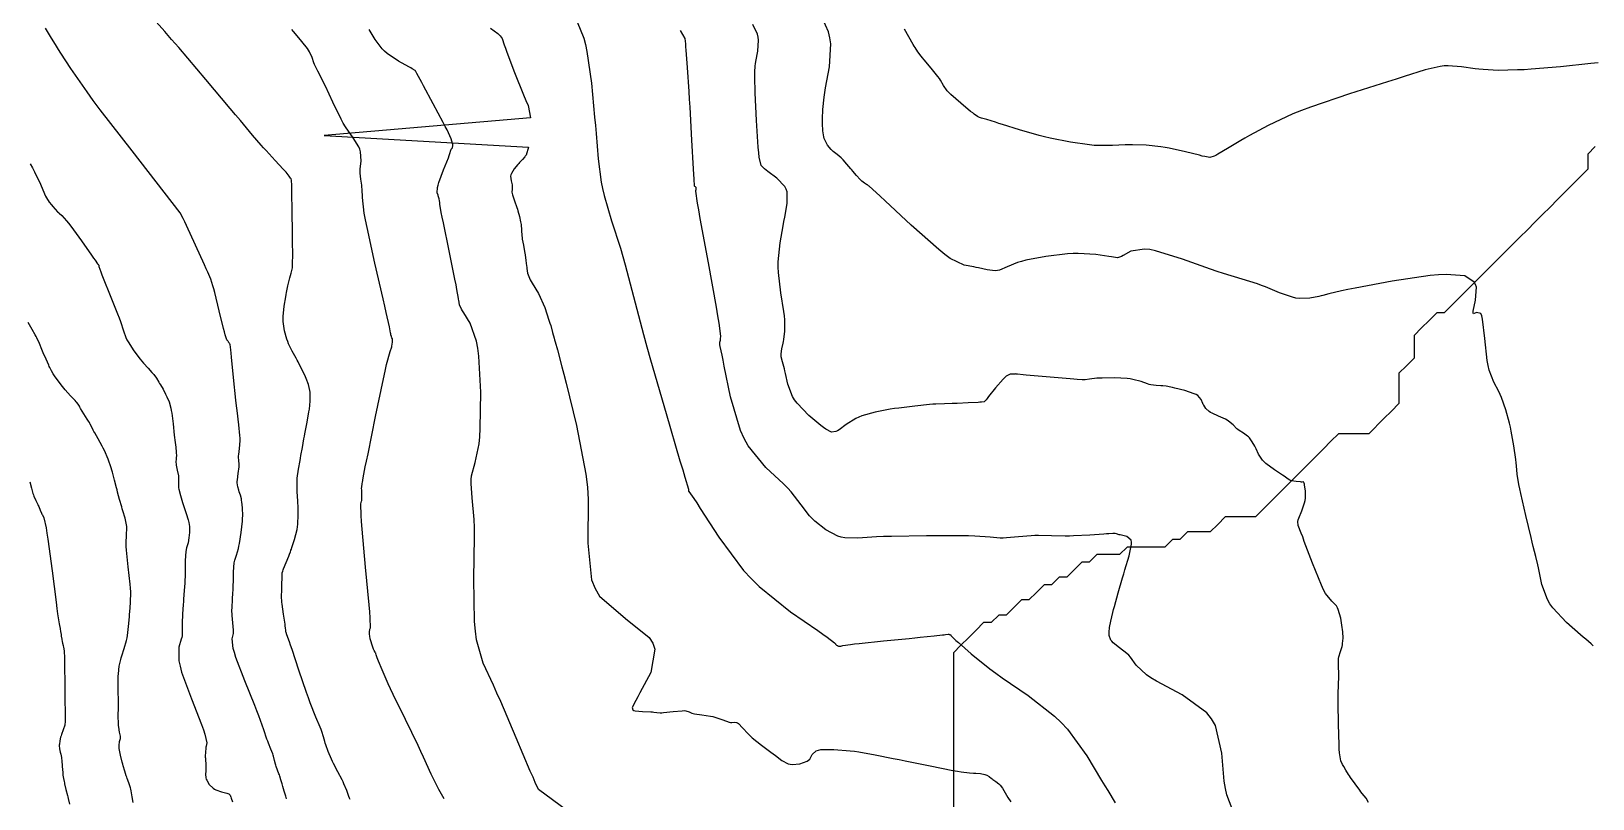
# Model space of a CAD drawing. Header units: metres. Extents: x 68 to 838477, y 94 to 1191015.
# Drawn here: x 837932.9 to 838139.6, y 1189119.1 to 1189220.7 of the extents above; entities that cross this region are included whole.
import ezdxf

# ---------------------------------------------------------------- set-up
doc = ezdxf.new("R2010")
doc.units = ezdxf.units.M
doc.header["$LTSCALE"] = 0.3
doc.layers.add('COTAS 10', color=1, linetype='Continuous')
doc.layers.add('DRENAJE', color=5, linetype='Continuous', lineweight=25)

msp = doc.modelspace()

# ---------------------------------------------------------------- linework, layer by layer
at = {"layer": 'COTAS 10'}
for points, elevation in [([(837975.07, 1189119.03), (837975, 1189119.24), (837974.92, 1189119.45), (837974.63, 1189120.25), (837974.25, 1189121.13), (837974.13, 1189121.39), (837974, 1189121.66), (837973.44, 1189122.72), (837972.88, 1189123.8), (837972.74, 1189124.09), (837972.6, 1189124.38), (837972.18, 1189125.39), (837971.85, 1189126.29), (837971.78, 1189126.5), (837971.72, 1189126.71), (837971.55, 1189127.32), (837971.33, 1189128.04), (837971.22, 1189128.31), (837971.11, 1189128.61), (837970.54, 1189129.95), (837969.78, 1189131.83), (837969.55, 1189132.48), (837969.3, 1189133.18), (837968.29, 1189136.15), (837967.38, 1189138.89), (837967.19, 1189139.44), (837967.04, 1189139.9), (837966.7, 1189140.84), (837966.59, 1189141.15), (837966.57, 1189141.21), (837966.55, 1189141.27), (837966.54, 1189141.39), (837966.51, 1189141.76), (837966.49, 1189141.97), (837966.45, 1189142.23), (837966.27, 1189143.57), (837966.09, 1189144.9), (837966.05, 1189145.16), (837966.02, 1189145.36), (837965.98, 1189145.72), (837965.98, 1189145.76), (837965.99, 1189145.77), (837965.99, 1189145.78), (837965.99, 1189145.82), (837966, 1189146.09), (837966, 1189146.25), (837966.01, 1189146.44), (837966.03, 1189147.44), (837966.06, 1189148.44), (837966.06, 1189148.63), (837966.07, 1189148.79), (837966.07, 1189149.05), (837966.15, 1189149.27), (837966.21, 1189149.41), (837966.27, 1189149.56), (837966.6, 1189150.39), (837966.94, 1189151.22), (837967, 1189151.37), (837967.06, 1189151.5), (837967.15, 1189151.72), (837967.16, 1189151.73), (837967.16, 1189151.74), (837967.16, 1189151.75), (837967.24, 1189152.01), (837967.3, 1189152.18), (837967.36, 1189152.38), (837967.7, 1189153.45), (837968.04, 1189154.76), (837968.1, 1189155.11), (837968.15, 1189155.47), (837968.21, 1189156.7), (837968.17, 1189157.91), (837968.15, 1189158.24), (837968.14, 1189158.57), (837968.06, 1189159.74), (837968.04, 1189160.9), (837968.05, 1189161.23), (837968.07, 1189161.55), (837968.23, 1189162.74), (837968.45, 1189163.91), (837968.5, 1189164.22), (837968.56, 1189164.54), (837968.75, 1189165.63), (837968.95, 1189166.76), (837969.02, 1189167.09), (837969.08, 1189167.43), (837969.34, 1189168.72), (837969.57, 1189170), (837969.62, 1189170.33), (837969.67, 1189170.66), (837969.77, 1189171.73), (837969.78, 1189172.68), (837969.76, 1189172.92), (837969.73, 1189173.16), (837969.54, 1189173.96), (837969.25, 1189174.74), (837969.16, 1189174.96), (837969.06, 1189175.19), (837968.65, 1189176.03), (837968.19, 1189176.92), (837968.06, 1189177.17), (837967.92, 1189177.42), (837967.4, 1189178.35), (837966.92, 1189179.34), (837966.81, 1189179.63), (837966.7, 1189179.93), (837966.38, 1189181.05), (837966.21, 1189182.26), (837966.2, 1189182.61), (837966.2, 1189182.96), (837966.33, 1189184.29), (837966.54, 1189185.54), (837966.6, 1189185.84), (837966.65, 1189186.12), (837966.83, 1189186.99), (837967, 1189187.7), (837967.05, 1189187.88), (837967.09, 1189188.06), (837967.27, 1189188.67), (837967.42, 1189189.39), (837967.44, 1189189.65), (837967.46, 1189189.92), (837967.47, 1189191.12), (837967.44, 1189192.82), (837967.43, 1189193.42), (837967.43, 1189194.06), (837967.39, 1189196.84), (837967.36, 1189199.37), (837967.35, 1189199.86), (837967.34, 1189200.27), (837967.31, 1189200.98), (837967.26, 1189201.13), (837967.23, 1189201.19), (837967.19, 1189201.25), (837967.02, 1189201.51), (837966.62, 1189202.01), (837966.43, 1189202.22), (837966.21, 1189202.45), (837965.16, 1189203.57), (837963.94, 1189204.89), (837963.61, 1189205.25), (837963.28, 1189205.61), (837962.16, 1189206.93), (837960.55, 1189208.86), (837959.91, 1189209.61), (837959.2, 1189210.46), (837955.97, 1189214.3), (837952.38, 1189218.52), (837951.44, 1189219.6), (837950.53, 1189220.64), (837947.45, 1189224.08)], 1780), ([(838139.62, 1189139.39), (838139.34, 1189139.62), (838138.64, 1189140.24), (838138.31, 1189140.52), (838137.93, 1189140.85), (838136.1, 1189142.45), (838134.27, 1189144.39), (838133.88, 1189144.93), (838133.55, 1189145.48), (838132.82, 1189147.48), (838132.47, 1189149.27), (838132.38, 1189149.69), (838132.3, 1189150.07), (838132.04, 1189151.17), (838131.69, 1189152.53), (838131.56, 1189153.08), (838131.4, 1189153.71), (838130.69, 1189156.61), (838130.02, 1189159.52), (838129.89, 1189160.15), (838129.78, 1189160.7), (838129.57, 1189162.09), (838129.46, 1189163.2), (838129.41, 1189163.59), (838129.36, 1189164.01), (838129.11, 1189165.81), (838128.77, 1189167.78), (838128.66, 1189168.3), (838128.54, 1189168.81), (838128.05, 1189170.6), (838127.48, 1189172.21), (838127.31, 1189172.62), (838127.13, 1189173.01), (838126.46, 1189174.27), (838125.85, 1189175.85), (838125.72, 1189176.44), (838125.6, 1189177.1), (838125.28, 1189180.03), (838124.97, 1189182.6), (838124.86, 1189183.03), (838124.74, 1189183.34), (838124.18, 1189183.45), (838123.77, 1189183.29), (838123.74, 1189183.43), (838123.75, 1189183.65), (838124.06, 1189185.11), (838124.16, 1189186.81), (838124.04, 1189187.18), (838123.85, 1189187.5), (838122.63, 1189188.3), (838120.14, 1189188.51), (838119.16, 1189188.46), (838118.05, 1189188.36), (838112.99, 1189187.6), (838108.13, 1189186.69), (838107.15, 1189186.5), (838106.32, 1189186.34), (838104.64, 1189185.95), (838103.85, 1189185.72), (838103.59, 1189185.66), (838103.31, 1189185.59), (838102.11, 1189185.35), (838100.69, 1189185.32), (838100.26, 1189185.38), (838099.82, 1189185.48), (838098.1, 1189186.09), (838096.24, 1189186.86), (838095.71, 1189187.06), (838095.17, 1189187.25), (838093.15, 1189187.86), (838090.68, 1189188.61), (838089.85, 1189188.89), (838088.97, 1189189.2), (838085.25, 1189190.54), (838081.7, 1189191.64), (838080.92, 1189191.78), (838080.22, 1189191.86), (838078.43, 1189191.58), (838077.41, 1189191), (838077.2, 1189190.89), (838077.03, 1189190.81), (838076.67, 1189190.7), (838076.14, 1189190.79), (838075.86, 1189190.84), (838075.51, 1189190.89), (838073.77, 1189191.14), (838071.46, 1189191.29), (838070.76, 1189191.27), (838070.03, 1189191.23), (838067.15, 1189190.89), (838064.51, 1189190.37), (838063.93, 1189190.22), (838063.4, 1189190.07), (838062.03, 1189189.49), (838061.04, 1189189.06), (838060.76, 1189189.01), (838060.47, 1189188.98), (838059.4, 1189189.1), (838058.27, 1189189.37), (838057.94, 1189189.44), (838057.61, 1189189.5), (838056.36, 1189189.71), (838054.51, 1189190.63), (838053.79, 1189191.15), (838052.98, 1189191.78), (838049.33, 1189195.01), (838045.91, 1189198.22), (838045.25, 1189198.84), (838044.71, 1189199.34), (838043.79, 1189200.17), (838043.69, 1189200.23), (838043.67, 1189200.24), (838043.65, 1189200.25), (838043.61, 1189200.28), (838043.54, 1189200.34), (838043.49, 1189200.37), (838043.44, 1189200.4), (838043.18, 1189200.57), (838042.82, 1189200.84), (838042.71, 1189200.95), (838042.59, 1189201.06), (838042.12, 1189201.57), (838041.62, 1189202.16), (838041.48, 1189202.33), (838041.34, 1189202.49), (838040.84, 1189203.1), (838040.33, 1189203.67), (838040.19, 1189203.81), (838040.05, 1189203.94), (838039.53, 1189204.36), (838039.01, 1189204.77), (838038.88, 1189204.91), (838038.74, 1189205.05), (838038.27, 1189205.62), (838037.9, 1189206.29), (838037.83, 1189206.49), (838037.76, 1189206.7), (838037.64, 1189207.52), (838037.61, 1189208.47), (838037.61, 1189208.77), (838037.62, 1189209.08), (838037.66, 1189210.3), (838037.83, 1189211.97), (838037.91, 1189212.55), (838038.01, 1189213.2), (838038.51, 1189215.98), (838038.68, 1189219.01), (838038.57, 1189219.8), (838038.39, 1189220.58), (838037.18, 1189223.22)], 1850), ([(837966.65, 1189119.12), (837966.6, 1189119.3), (837966.54, 1189119.48), (837966.34, 1189120.14), (837966.15, 1189120.78), (837966.1, 1189120.94), (837966.06, 1189121.1), (837965.9, 1189121.65), (837965.75, 1189122.15), (837965.7, 1189122.29), (837965.65, 1189122.43), (837965.47, 1189122.93), (837965.29, 1189123.43), (837965.25, 1189123.57), (837965.21, 1189123.71), (837965.08, 1189124.22), (837964.94, 1189124.76), (837964.89, 1189124.92), (837964.83, 1189125.08), (837964.58, 1189125.69), (837964.27, 1189126.48), (837964.17, 1189126.74), (837964.06, 1189127.03), (837963.65, 1189128.26), (837962.98, 1189130.1), (837962.73, 1189130.76), (837962.44, 1189131.5), (837961.13, 1189134.74), (837959.96, 1189137.84), (837959.75, 1189138.49), (837959.6, 1189139.04), (837959.47, 1189140.28), (837959.62, 1189141), (837959.63, 1189141.23), (837959.64, 1189141.46), (837959.56, 1189142.42), (837959.46, 1189143.39), (837959.44, 1189143.63), (837959.43, 1189143.86), (837959.44, 1189144.63), (837959.48, 1189145.31), (837959.5, 1189145.49), (837959.51, 1189145.66), (837959.55, 1189146.26), (837959.59, 1189146.87), (837959.59, 1189147.06), (837959.6, 1189147.25), (837959.63, 1189148), (837959.65, 1189148.75), (837959.65, 1189148.94), (837959.65, 1189149.13), (837959.66, 1189149.76), (837959.72, 1189150.36), (837959.76, 1189150.54), (837959.8, 1189150.72), (837960.02, 1189151.37), (837960.29, 1189152.24), (837960.35, 1189152.55), (837960.42, 1189152.89), (837960.65, 1189154.36), (837960.81, 1189155.87), (837960.83, 1189156.24), (837960.85, 1189156.58), (837960.82, 1189157.63), (837960.73, 1189158.43), (837960.7, 1189158.62), (837960.67, 1189158.8), (837960.54, 1189159.32), (837960.4, 1189159.75), (837960.33, 1189159.98), (837960.2, 1189160.4), (837960.13, 1189160.93), (837960.13, 1189161.12), (837960.14, 1189161.32), (837960.25, 1189162.19), (837960.36, 1189163.04), (837960.38, 1189163.23), (837960.38, 1189163.41), (837960.35, 1189163.87), (837960.3, 1189164.32), (837960.31, 1189164.49), (837960.32, 1189164.67), (837960.43, 1189165.47), (837960.51, 1189166.51), (837960.51, 1189166.84), (837960.49, 1189167.19), (837960.35, 1189168.6), (837960.11, 1189170.49), (837960.03, 1189171.14), (837959.95, 1189171.85), (837959.64, 1189174.85), (837959.36, 1189177.57), (837959.31, 1189178.09), (837959.26, 1189178.52), (837959.18, 1189179.23), (837959.15, 1189179.29), (837959.13, 1189179.32), (837959.1, 1189179.38), (837959.07, 1189179.44), (837959.06, 1189179.45), (837959.05, 1189179.47), (837959.02, 1189179.51), (837958.99, 1189179.56), (837958.98, 1189179.57), (837958.97, 1189179.59), (837958.92, 1189179.64), (837958.86, 1189179.7), (837958.84, 1189179.72), (837958.82, 1189179.75), (837958.75, 1189179.85), (837958.54, 1189180.51), (837958.44, 1189180.89), (837958.32, 1189181.35), (837957.73, 1189183.7), (837957.14, 1189186.11), (837957.01, 1189186.6), (837956.9, 1189187.01), (837956.64, 1189187.87), (837956.23, 1189188.79), (837956.03, 1189189.23), (837955.79, 1189189.76), (837954.6, 1189192.38), (837953.41, 1189194.97), (837953.17, 1189195.47), (837952.97, 1189195.89), (837952.57, 1189196.66), (837946.2, 1189204.84), (837942, 1189210.29), (837941.07, 1189211.53), (837940.24, 1189212.66), (837938.08, 1189215.73), (837936.76, 1189217.79), (837936.46, 1189218.27), (837936.18, 1189218.72), (837935.41, 1189219.99), (837934.74, 1189221.09)], 1770), ([(837987.52, 1189119.12), (837987.15, 1189119.75), (837986.8, 1189120.37), (837985.81, 1189122.4), (837984.8, 1189124.65), (837984.45, 1189125.4), (837984.06, 1189126.21), (837982.4, 1189129.62), (837980.78, 1189132.93), (837980.42, 1189133.68), (837980.1, 1189134.36), (837979.29, 1189136.2), (837978.83, 1189137.35), (837978.74, 1189137.58), (837978.67, 1189137.78), (837978.53, 1189138.2), (837978.48, 1189138.37), (837978.46, 1189138.41), (837978.44, 1189138.45), (837978.37, 1189138.55), (837978.26, 1189138.74), (837978.22, 1189138.83), (837978.18, 1189138.94), (837977.98, 1189139.46), (837977.8, 1189140.03), (837977.76, 1189140.16), (837977.73, 1189140.28), (837977.67, 1189140.64), (837977.65, 1189140.91), (837977.65, 1189140.98), (837977.65, 1189141.05), (837977.65, 1189141.28), (837977.68, 1189141.48), (837977.69, 1189141.53), (837977.7, 1189141.58), (837977.78, 1189141.74), (837977.73, 1189143.07), (837977.67, 1189143.85), (837977.58, 1189144.81), (837977.12, 1189149.79), (837976.65, 1189154.82), (837976.58, 1189155.81), (837976.52, 1189156.63), (837976.5, 1189158.14), (837976.59, 1189158.51), (837976.61, 1189158.61), (837976.63, 1189158.71), (837976.64, 1189159.06), (837976.63, 1189159.41), (837976.63, 1189159.5), (837976.62, 1189159.59), (837976.6, 1189159.93), (837976.59, 1189160.26), (837976.6, 1189160.35), (837976.6, 1189160.44), (837976.65, 1189160.78), (837976.71, 1189161.11), (837976.73, 1189161.2), (837976.74, 1189161.29), (837976.8, 1189161.6), (837977.08, 1189163.03), (837977.24, 1189163.82), (837977.44, 1189164.79), (837978.43, 1189169.71), (837979.47, 1189174.7), (837979.7, 1189175.71), (837979.89, 1189176.57), (837980.35, 1189178.31), (837980.57, 1189178.94), (837980.61, 1189179.08), (837980.64, 1189179.22), (837980.69, 1189179.6), (837980.68, 1189179.87), (837980.67, 1189179.93), (837980.66, 1189179.98), (837980.61, 1189180.11), (837980.56, 1189180.19), (837980.55, 1189180.21), (837980.55, 1189180.22), (837980.53, 1189180.25), (837980.53, 1189180.27), (837980.53, 1189180.27), (837980.53, 1189180.28), (837980.53, 1189180.3), (837980.48, 1189180.51), (837980.46, 1189180.63), (837980.43, 1189180.78), (837980.26, 1189181.58), (837979.84, 1189183.47), (837979.65, 1189184.31), (837979.43, 1189185.29), (837978.35, 1189189.99), (837977.31, 1189194.73), (837977.11, 1189195.73), (837976.95, 1189196.61), (837976.69, 1189198.68), (837976.65, 1189199.78), (837976.63, 1189200.05), (837976.6, 1189200.31), (837976.48, 1189201.1), (837976.4, 1189201.9), (837976.4, 1189202.16), (837976.41, 1189202.43), (837976.51, 1189203.53), (837976.45, 1189204.74), (837976.36, 1189205.07), (837976.23, 1189205.4), (837975.47, 1189206.59), (837974.45, 1189208.04), (837974.16, 1189208.53), (837973.87, 1189209.05), (837972.77, 1189211.28), (837971.79, 1189213.42), (837971.56, 1189213.89), (837971.36, 1189214.31), (837970.81, 1189215.38), (837970.44, 1189216.09), (837970.35, 1189216.29), (837970.27, 1189216.49), (837970.03, 1189217.19), (837969.7, 1189217.95), (837969.56, 1189218.17), (837969.41, 1189218.41), (837968.68, 1189219.33), (837967.83, 1189220.33), (837967.59, 1189220.62), (837967.36, 1189220.92)], 1790), ([(837993.67, 1189221.08), (837994.6, 1189220.37), (837994.78, 1189220.22), (837994.93, 1189220.08), (837995.18, 1189219.72), (837995.46, 1189218.89), (837995.62, 1189218.45), (837995.82, 1189217.91), (837996.84, 1189215.22), (837998.03, 1189212.24), (837998.33, 1189211.52), (837998.62, 1189210.85), (837998.96, 1189209.2), (837971.65, 1189206.88), (837998.66, 1189205.33), (837998.37, 1189204.3), (837998.32, 1189204.23), (837998.25, 1189204.14), (837998.18, 1189204.05), (837997.88, 1189203.71), (837997.51, 1189203.29), (837997.4, 1189203.16), (837997.28, 1189203.03), (837996.79, 1189202.46), (837996.41, 1189201.85), (837996.35, 1189201.68), (837996.32, 1189201.51), (837996.38, 1189200.89), (837996.52, 1189200.34), (837996.53, 1189200.21), (837996.54, 1189200.1), (837996.5, 1189199.77), (837996.48, 1189199.38), (837996.51, 1189199.23), (837996.55, 1189199.05), (837996.81, 1189198.25), (837997.13, 1189197.36), (837997.21, 1189197.14), (837997.28, 1189196.92), (837997.49, 1189196.18), (837997.64, 1189195.48), (837997.68, 1189195.29), (837997.7, 1189195.09), (837997.75, 1189194.37), (837997.81, 1189193.62), (837997.83, 1189193.41), (837997.86, 1189193.19), (837998.01, 1189192.36), (837998.17, 1189191.53), (837998.2, 1189191.31), (837998.24, 1189191.09), (837998.34, 1189190.33), (837998.42, 1189189.63), (837998.45, 1189189.45), (837998.47, 1189189.27), (837998.57, 1189188.69), (837998.8, 1189188.03), (837998.91, 1189187.81), (837999.03, 1189187.57), (837999.63, 1189186.56), (838000, 1189185.98), (838000.83, 1189184.12), (838001.39, 1189182.45), (838001.51, 1189182.07), (838001.62, 1189181.73), (838001.87, 1189180.83), (838002.07, 1189180.08), (838002.14, 1189179.84), (838002.21, 1189179.58), (838002.51, 1189178.52), (838003.11, 1189176.29), (838003.37, 1189175.29), (838003.66, 1189174.12), (838005.05, 1189168.52), (838006.28, 1189162.08), (838006.47, 1189160.38), (838006.6, 1189158.71), (838006.55, 1189152.97), (838007.02, 1189148.09), (838007.49, 1189146.96), (838008.09, 1189145.93), (838011.5, 1189142.97), (838014.66, 1189140.47), (838015.12, 1189139.71), (838015.39, 1189138.92), (838014.86, 1189135.85), (838013.43, 1189133.17), (838013.14, 1189132.62), (838012.9, 1189132.16), (838012.4, 1189131.22), (838012.48, 1189130.91), (838012.61, 1189130.84), (838012.78, 1189130.79), (838013.78, 1189130.69), (838014.86, 1189130.64), (838015.08, 1189130.63), (838015.26, 1189130.61), (838015.67, 1189130.54), (838016.1, 1189130.51), (838016.32, 1189130.53), (838016.57, 1189130.54), (838017.81, 1189130.68), (838019.04, 1189130.79), (838019.29, 1189130.8), (838019.5, 1189130.79), (838019.93, 1189130.65), (838020.29, 1189130.46), (838020.46, 1189130.41), (838020.66, 1189130.37), (838021.62, 1189130.25), (838022.76, 1189130.09), (838023.06, 1189130.02), (838023.36, 1189129.95), (838024.4, 1189129.59), (838025.26, 1189129.29), (838025.44, 1189129.25), (838025.59, 1189129.22), (838025.95, 1189129.27), (838026.23, 1189129.25), (838026.34, 1189129.19), (838026.46, 1189129.09), (838026.99, 1189128.52), (838027.75, 1189127.72), (838028.01, 1189127.47), (838028.3, 1189127.22), (838029.52, 1189126.25), (838030.77, 1189125.31), (838031.07, 1189125.08), (838031.36, 1189124.87), (838032.22, 1189124.19), (838033.05, 1189123.76), (838033.3, 1189123.71), (838033.57, 1189123.67), (838034.62, 1189123.77), (838035.56, 1189124.12), (838035.75, 1189124.24), (838035.91, 1189124.38), (838036.24, 1189124.98), (838036.76, 1189125.5), (838037.05, 1189125.59), (838037.39, 1189125.65), (838039.12, 1189125.68), (838041.25, 1189125.49), (838041.84, 1189125.42), (838042.43, 1189125.33), (838044.56, 1189124.96), (838046.97, 1189124.48), (838047.74, 1189124.32), (838048.56, 1189124.15), (838051.86, 1189123.48), (838054.84, 1189122.89), (838055.45, 1189122.78), (838055.97, 1189122.69), (838057.07, 1189122.56), (838057.59, 1189122.55), (838057.75, 1189122.55), (838057.91, 1189122.53), (838058.53, 1189122.47), (838059.09, 1189122.35), (838059.23, 1189122.31), (838059.34, 1189122.26), (838059.68, 1189122.07), (838059.96, 1189121.83), (838060.05, 1189121.77), (838060.15, 1189121.7), (838060.54, 1189121.43), (838060.93, 1189121.13), (838061.03, 1189121.03), (838061.12, 1189120.94), (838061.41, 1189120.54), (838061.61, 1189120.22), (838062.15, 1189119.33), (838062.52, 1189118.72)], 1810), ([(838003.73, 1189117.65), (838000, 1189120.35), (837999.57, 1189121.3), (837999.28, 1189121.98), (837998.92, 1189122.81), (837997.07, 1189127.19), (837995, 1189132.01), (837994.5, 1189133.13), (837994.05, 1189134.16), (837992.68, 1189137.07), (837991.8, 1189140.18), (837991.65, 1189141.32), (837991.53, 1189142.59), (837991.46, 1189148.22), (837991.53, 1189153.78), (837991.52, 1189155.01), (837991.48, 1189156.1), (837991.23, 1189158.94), (837991.07, 1189160.85), (837991.09, 1189161.37), (837991.15, 1189161.87), (837991.61, 1189163.63), (837992.13, 1189166.1), (837992.23, 1189167.04), (837992.3, 1189168.11), (837992.37, 1189172.91), (837992.11, 1189177.69), (837991.97, 1189178.74), (837991.8, 1189179.67), (837990.95, 1189182.06), (837990.1, 1189183.41), (837989.94, 1189183.69), (837989.8, 1189183.93), (837989.55, 1189184.47), (837989.5, 1189184.77), (837989.49, 1189184.86), (837989.47, 1189184.95), (837989.43, 1189185.31), (837989.21, 1189186.51), (837989.09, 1189187.13), (837988.94, 1189187.88), (837988.17, 1189191.62), (837987.41, 1189195.34), (837987.26, 1189196.07), (837987.14, 1189196.68), (837986.95, 1189197.8), (837986.93, 1189198.08), (837986.92, 1189198.16), (837986.91, 1189198.23), (837986.85, 1189198.5), (837986.76, 1189198.79), (837986.74, 1189198.88), (837986.71, 1189198.97), (837986.58, 1189199.31), (837986.63, 1189200), (837986.71, 1189200.3), (837986.81, 1189200.65), (837987.43, 1189202.32), (837988.07, 1189203.93), (837988.19, 1189204.25), (837988.28, 1189204.5), (837988.42, 1189204.94), (837988.44, 1189205.03), (837988.46, 1189205.07), (837988.48, 1189205.1), (837988.6, 1189205.27), (837988.68, 1189205.56), (837988.67, 1189205.69), (837988.64, 1189205.82), (837988.44, 1189206.45), (837987.9, 1189207.61), (837987.66, 1189208.07), (837987.39, 1189208.61), (837986.08, 1189211.06), (837984.8, 1189213.43), (837984.55, 1189213.91), (837984.33, 1189214.31), (837983.91, 1189215.1), (837983.78, 1189215.33), (837983.76, 1189215.38), (837983.73, 1189215.41), (837983.66, 1189215.49), (837983.3, 1189215.7), (837983.09, 1189215.82), (837982.83, 1189215.97), (837981.48, 1189216.73), (837979.99, 1189217.74), (837979.64, 1189218.04), (837979.32, 1189218.35), (837978.38, 1189219.57), (837977.74, 1189220.67), (837977.61, 1189220.9)], 1800), ([(838005.11, 1189221.92), (838006.01, 1189219.76), (838006.22, 1189218.93), (838006.42, 1189218), (838007, 1189213.8), (838007.43, 1189209.32), (838007.53, 1189208.21), (838007.62, 1189207.15), (838007.9, 1189203.8), (838008.31, 1189200.73), (838008.49, 1189199.85), (838008.7, 1189198.95), (838009.69, 1189195.59), (838010.84, 1189191.96), (838011.16, 1189190.89), (838011.47, 1189189.79), (838012.57, 1189185.59), (838013.89, 1189180.55), (838014.34, 1189178.92), (838014.83, 1189177.19), (838016.89, 1189170.09), (838018.73, 1189163.84), (838019.09, 1189162.64), (838019.37, 1189161.67), (838019.84, 1189160.09), (838019.85, 1189160.02), (838019.85, 1189160), (838019.85, 1189159.99), (838019.85, 1189159.92), (838019.86, 1189159.87), (838019.87, 1189159.86), (838019.88, 1189159.84), (838019.92, 1189159.81), (838020.56, 1189158.86), (838020.95, 1189158.27), (838021.42, 1189157.54), (838023.86, 1189153.74), (838027.16, 1189149.36), (838028.17, 1189148.26), (838029.22, 1189147.21), (838033.38, 1189143.86), (838036.96, 1189141.4), (838037.66, 1189140.91), (838038.23, 1189140.51), (838039.2, 1189139.78), (838039.31, 1189139.64), (838039.34, 1189139.6), (838039.37, 1189139.57), (838039.46, 1189139.48), (838039.55, 1189139.42), (838039.58, 1189139.4), (838039.61, 1189139.39), (838039.73, 1189139.34), (838039.9, 1189139.33), (838039.96, 1189139.34), (838040.02, 1189139.35), (838040.3, 1189139.41), (838041.31, 1189139.56), (838041.84, 1189139.62), (838042.47, 1189139.69), (838045.67, 1189140.02), (838049.08, 1189140.36), (838049.84, 1189140.44), (838050.53, 1189140.51), (838052.39, 1189140.71), (838053.5, 1189140.83), (838053.72, 1189140.85), (838053.9, 1189140.87), (838054.23, 1189140.9), (838054.32, 1189140.9), (838054.37, 1189140.89), (838054.46, 1189140.88), (838054.54, 1189140.85), (838054.56, 1189140.84), (838054.57, 1189140.82), (838054.58, 1189140.76), (838055, 1189140.33), (838055.26, 1189140.09), (838055.58, 1189139.8), (838057.29, 1189138.3), (838059.74, 1189136.33), (838060.53, 1189135.74), (838061.38, 1189135.14), (838064.84, 1189132.81), (838068.33, 1189130.09), (838069.19, 1189129.25), (838070.01, 1189128.36), (838072.59, 1189124.84), (838074.55, 1189121.58), (838074.99, 1189120.86), (838075.37, 1189120.23), (838076.36, 1189118.61)], 1820), ([(838092.18, 1189116.9), (838091.14, 1189119.65), (838090.94, 1189120.52), (838090.77, 1189121.45), (838090.47, 1189125.19), (838089.62, 1189128.84), (838089.1, 1189129.71), (838088.47, 1189130.51), (838085.19, 1189132.88), (838081.79, 1189134.68), (838081.08, 1189135.12), (838080.47, 1189135.53), (838079.13, 1189136.82), (838078.38, 1189137.86), (838078.15, 1189138.12), (838077.9, 1189138.36), (838076.93, 1189139.13), (838076.08, 1189139.79), (838075.91, 1189139.97), (838075.78, 1189140.14), (838075.55, 1189140.74), (838075.56, 1189141.38), (838075.58, 1189141.58), (838075.61, 1189141.79), (838075.76, 1189142.65), (838076.03, 1189143.78), (838076.14, 1189144.17), (838076.25, 1189144.59), (838076.75, 1189146.4), (838077.32, 1189148.38), (838077.48, 1189148.91), (838077.64, 1189149.44), (838078.21, 1189151.3), (838078.51, 1189152.8), (838078.5, 1189153.1), (838078.44, 1189153.35), (838077.89, 1189153.84), (838077.18, 1189154), (838077.02, 1189154.04), (838076.88, 1189154.07), (838076.53, 1189154.17), (838076.32, 1189154.23), (838076.26, 1189154.24), (838076.21, 1189154.25), (838076.05, 1189154.24), (838075.5, 1189154.19), (838075.2, 1189154.17), (838074.83, 1189154.14), (838072.99, 1189154.02), (838070.83, 1189153.91), (838070.28, 1189153.9), (838069.73, 1189153.89), (838067.9, 1189153.94), (838066.18, 1189153.97), (838065.71, 1189153.95), (838065.24, 1189153.93), (838063.54, 1189153.77), (838061.94, 1189153.64), (838061.53, 1189153.63), (838061.13, 1189153.63), (838059.8, 1189153.74), (838057.76, 1189153.89), (838056.91, 1189153.91), (838055.93, 1189153.93), (838051.38, 1189153.93), (838046.72, 1189153.85), (838045.68, 1189153.82), (838044.75, 1189153.78), (838042.27, 1189153.62), (838040.54, 1189153.67), (838040.07, 1189153.76), (838039.62, 1189153.9), (838038.03, 1189154.71), (838036.59, 1189155.86), (838036.23, 1189156.21), (838035.89, 1189156.58), (838034.79, 1189158.03), (838033.47, 1189159.73), (838032.99, 1189160.25), (838032.45, 1189160.79), (838030.1, 1189162.97), (838027.75, 1189165.81), (838027.21, 1189166.78), (838026.73, 1189167.84), (838025.41, 1189172.31), (838024.6, 1189176.37), (838024.44, 1189177.17), (838024.31, 1189177.82), (838024.05, 1189178.98), (838023.99, 1189179.21), (838023.99, 1189179.27), (838023.99, 1189179.34), (838024.02, 1189179.55), (838024.09, 1189179.8), (838024.1, 1189179.88), (838024.11, 1189179.97), (838024.15, 1189180.32), (838023.92, 1189182.05), (838023.76, 1189183.01), (838023.56, 1189184.16), (838022.49, 1189190.05), (838021.42, 1189195.9), (838021.22, 1189197.03), (838021.06, 1189197.95), (838020.83, 1189199.5), (838020.85, 1189199.65), (838020.86, 1189199.69), (838020.87, 1189199.73), (838020.89, 1189199.85), (838020.89, 1189199.96), (838020.88, 1189199.99), (838020.87, 1189200.01), (838020.8, 1189200.09), (838020.71, 1189200.15), (838020.7, 1189200.16), (838020.68, 1189200.17), (838020.65, 1189200.2), (838020.59, 1189201.15), (838020.56, 1189201.74), (838020.52, 1189202.47), (838020.32, 1189206.28), (838020.08, 1189210.64), (838020.01, 1189211.71), (838019.95, 1189212.72), (838019.73, 1189215.89), (838019.55, 1189218.18), (838019.52, 1189218.63), (838019.49, 1189219.01), (838019.43, 1189219.73), (838018.82, 1189220.79)], 1830), ([(838109.89, 1189118.64), (838109.55, 1189119.24), (838109.04, 1189119.86), (838108.88, 1189120.06), (838108.72, 1189120.27), (838108.09, 1189121.12), (838107.49, 1189121.96), (838107.35, 1189122.16), (838107.22, 1189122.35), (838106.86, 1189122.92), (838106.59, 1189123.41), (838106.52, 1189123.54), (838106.45, 1189123.68), (838106.23, 1189124.18), (838106.05, 1189125.23), (838106.01, 1189125.71), (838105.98, 1189126.27), (838105.89, 1189128.99), (838105.86, 1189131.8), (838105.86, 1189132.41), (838105.86, 1189132.95), (838105.91, 1189134.32), (838105.95, 1189135.23), (838105.95, 1189135.48), (838105.95, 1189135.73), (838105.9, 1189136.62), (838105.89, 1189137.47), (838105.91, 1189137.69), (838105.94, 1189137.9), (838106.15, 1189138.62), (838106.38, 1189139.3), (838106.42, 1189139.49), (838106.45, 1189139.68), (838106.51, 1189140.4), (838106.46, 1189141.24), (838106.43, 1189141.52), (838106.4, 1189141.81), (838106.2, 1189143.02), (838105.88, 1189144.17), (838105.75, 1189144.42), (838105.62, 1189144.65), (838105.01, 1189145.26), (838104.19, 1189146.3), (838103.92, 1189146.8), (838103.64, 1189147.39), (838102.46, 1189150.29), (838101.38, 1189153.18), (838101.16, 1189153.77), (838100.97, 1189154.27), (838100.58, 1189155.29), (838100.54, 1189155.84), (838100.58, 1189156.04), (838100.64, 1189156.27), (838101.03, 1189157.24), (838101.42, 1189158.31), (838101.49, 1189158.6), (838101.53, 1189158.89), (838101.53, 1189159.88), (838101.42, 1189160.64), (838101.39, 1189160.78), (838101.36, 1189160.9), (838101.28, 1189161.05), (838101.09, 1189161.03), (838100.99, 1189161.04), (838100.88, 1189161.05), (838100.28, 1189161.11), (838099.69, 1189161.21), (838099.56, 1189161.24), (838099.46, 1189161.27), (838099.22, 1189161.41), (838098.88, 1189161.69), (838098.7, 1189161.81), (838098.49, 1189161.96), (838097.41, 1189162.67), (838096.3, 1189163.5), (838096.06, 1189163.72), (838095.84, 1189163.94), (838095.33, 1189164.71), (838095, 1189165.42), (838094.91, 1189165.61), (838094.82, 1189165.79), (838094.48, 1189166.38), (838094.1, 1189166.89), (838093.98, 1189167.01), (838093.85, 1189167.13), (838093.31, 1189167.5), (838092.74, 1189167.85), (838092.59, 1189167.97), (838092.45, 1189168.09), (838091.95, 1189168.59), (838091.36, 1189169.1), (838091.16, 1189169.23), (838090.95, 1189169.36), (838090.04, 1189169.77), (838089.17, 1189170.16), (838088.97, 1189170.26), (838088.8, 1189170.37), (838088.35, 1189170.76), (838088.07, 1189171.19), (838087.99, 1189171.31), (838087.93, 1189171.45), (838087.73, 1189171.96), (838087.29, 1189172.47), (838087.07, 1189172.6), (838086.81, 1189172.73), (838085.54, 1189173.14), (838084.22, 1189173.46), (838083.94, 1189173.53), (838083.69, 1189173.58), (838083.1, 1189173.71), (838082.67, 1189173.76), (838082.53, 1189173.77), (838082.38, 1189173.78), (838081.76, 1189173.81), (838081.04, 1189173.91), (838080.83, 1189173.96), (838080.61, 1189174.02), (838079.77, 1189174.32), (838078.69, 1189174.62), (838078.33, 1189174.68), (838077.94, 1189174.73), (838076.27, 1189174.81), (838074.63, 1189174.79), (838074.26, 1189174.77), (838073.92, 1189174.76), (838072.96, 1189174.66), (838072.36, 1189174.57), (838072.24, 1189174.55), (838072.14, 1189174.54), (838071.96, 1189174.54), (838071.29, 1189174.61), (838070.88, 1189174.64), (838070.38, 1189174.69), (838065.09, 1189175.15), (838064.57, 1189175.19), (838064.15, 1189175.23), (838063.39, 1189175.31), (838063.26, 1189175.33), (838063.22, 1189175.33), (838063.19, 1189175.34), (838063.06, 1189175.33), (838062.9, 1189175.33), (838062.83, 1189175.33), (838062.76, 1189175.32), (838062.44, 1189175.33), (838061.92, 1189175.05), (838061.72, 1189174.88), (838061.5, 1189174.66), (838060.51, 1189173.5), (838059.58, 1189172.34), (838059.4, 1189172.11), (838059.25, 1189171.93), (838058.99, 1189171.63), (838058.65, 1189171.6), (838058.44, 1189171.59), (838058.19, 1189171.58), (838056.9, 1189171.51), (838055.44, 1189171.45), (838055.09, 1189171.44), (838054.76, 1189171.43), (838053.75, 1189171.4), (838052.62, 1189171.35), (838052.22, 1189171.32), (838051.77, 1189171.28), (838049.83, 1189171.09), (838047.69, 1189170.83), (838047.11, 1189170.75), (838046.55, 1189170.66), (838044.57, 1189170.28), (838042.82, 1189169.78), (838042.39, 1189169.61), (838041.99, 1189169.43), (838040.75, 1189168.63), (838039.8, 1189167.94), (838039.58, 1189167.82), (838039.37, 1189167.73), (838038.79, 1189167.65), (838038.05, 1189168.05), (838037.75, 1189168.27), (838037.4, 1189168.53), (838035.81, 1189169.86), (838034.24, 1189171.47), (838033.91, 1189171.92), (838033.63, 1189172.36), (838033.01, 1189173.97), (838032.71, 1189175.39), (838032.63, 1189175.73), (838032.55, 1189176.03), (838032.29, 1189176.92), (838032.12, 1189177.61), (838032.11, 1189177.8), (838032.11, 1189177.99), (838032.22, 1189178.64), (838032.41, 1189179.4), (838032.45, 1189179.64), (838032.49, 1189179.9), (838032.61, 1189180.99), (838032.6, 1189182.49), (838032.55, 1189183.01), (838032.48, 1189183.58), (838032.09, 1189186.05), (838031.76, 1189188.75), (838031.74, 1189189.48), (838031.74, 1189190.19), (838031.98, 1189192.67), (838032.39, 1189194.94), (838032.5, 1189195.51), (838032.6, 1189196.06), (838032.94, 1189197.87), (838032.92, 1189199.41), (838032.8, 1189199.78), (838032.62, 1189200.14), (838031.56, 1189201.25), (838030.38, 1189202.1), (838030.14, 1189202.29), (838029.93, 1189202.46), (838029.46, 1189202.91), (838029.23, 1189204.02), (838029.17, 1189204.61), (838029.1, 1189205.32), (838028.87, 1189208.88), (838028.7, 1189212.51), (838028.67, 1189213.26), (838028.64, 1189213.9), (838028.62, 1189215.26), (838028.7, 1189216.08), (838028.74, 1189216.36), (838028.79, 1189216.68), (838029.04, 1189218.04), (838029.12, 1189219.51), (838029.07, 1189219.9), (838028.98, 1189220.28), (838028.39, 1189221.57)], 1840), ([(838140.28, 1189216.5), (838139.29, 1189216.39), (838135.28, 1189215.97), (838131.39, 1189215.65), (838130.46, 1189215.59), (838129.6, 1189215.55), (838127.06, 1189215.5), (838125.04, 1189215.61), (838124.5, 1189215.65), (838123.98, 1189215.71), (838122.19, 1189215.98), (838120.41, 1189216.11), (838119.89, 1189216.08), (838119.36, 1189216.02), (838117.37, 1189215.56), (838114.58, 1189214.68), (838113.55, 1189214.35), (838112.41, 1189213.99), (838107.37, 1189212.39), (838102.2, 1189210.63), (838100.99, 1189210.17), (838099.86, 1189209.73), (838096.58, 1189208.22), (838094.12, 1189206.88), (838093.52, 1189206.54), (838092.96, 1189206.22), (838091.22, 1189205.17), (838089.94, 1189204.4), (838089.67, 1189204.25), (838089.44, 1189204.14), (838088.88, 1189203.97), (838088.19, 1189204.1), (838087.87, 1189204.17), (838087.49, 1189204.26), (838085.66, 1189204.72), (838083.51, 1189205.2), (838082.94, 1189205.3), (838082.39, 1189205.38), (838080.45, 1189205.59), (838078.64, 1189205.65), (838078.15, 1189205.65), (838077.67, 1189205.65), (838075.99, 1189205.56), (838074.14, 1189205.54), (838073.55, 1189205.57), (838072.93, 1189205.63), (838070.42, 1189205.98), (838067.72, 1189206.52), (838066.99, 1189206.69), (838066.26, 1189206.88), (838063.66, 1189207.63), (838061.44, 1189208.34), (838060.94, 1189208.49), (838060.5, 1189208.63), (838059.33, 1189208.98), (838058.64, 1189209.19), (838058.5, 1189209.23), (838058.38, 1189209.27), (838058.11, 1189209.38), (838057.69, 1189209.69), (838057.48, 1189209.86), (838057.21, 1189210.07), (838055.91, 1189211.14), (838054.59, 1189212.3), (838054.32, 1189212.57), (838054.1, 1189212.81), (838053.62, 1189213.5), (838053.24, 1189214.18), (838053.07, 1189214.42), (838052.88, 1189214.68), (838051.97, 1189215.79), (838051.04, 1189216.89), (838050.84, 1189217.14), (838050.67, 1189217.36), (838050.23, 1189217.95), (838049.88, 1189218.51), (838049.75, 1189218.71), (838049.62, 1189218.94), (838049.04, 1189219.93), (838048.45, 1189220.97)], 1860), ([(837932.7, 1189203.12), (837933.01, 1189202.59), (837933.3, 1189202.09), (837934.08, 1189200.44), (837934.63, 1189199.15), (837934.76, 1189198.87), (837934.88, 1189198.63), (837935.24, 1189198.06), (837935.55, 1189197.71), (837935.71, 1189197.51), (837936.03, 1189197.14), (837936.35, 1189196.78), (837936.45, 1189196.69), (837936.54, 1189196.6), (837936.91, 1189196.3), (837937.54, 1189195.61), (837937.8, 1189195.28), (837938.11, 1189194.88), (837939.51, 1189192.93), (837940.85, 1189191.03), (837941.11, 1189190.67), (837941.31, 1189190.37), (837941.65, 1189189.89), (837941.68, 1189189.87), (837941.69, 1189189.86), (837941.7, 1189189.85), (837941.73, 1189189.83), (837941.77, 1189189.77), (837941.78, 1189189.75), (837941.79, 1189189.72), (837941.82, 1189189.56), (837942.06, 1189188.85), (837942.21, 1189188.47), (837942.39, 1189188.01), (837943.32, 1189185.71), (837944.29, 1189183.28), (837944.49, 1189182.75), (837944.66, 1189182.27), (837945.05, 1189181.05), (837945.39, 1189180.14), (837945.53, 1189179.86), (837945.69, 1189179.57), (837946.46, 1189178.4), (837947.29, 1189177.28), (837947.5, 1189177.02), (837947.7, 1189176.78), (837948.33, 1189176.09), (837948.84, 1189175.55), (837948.97, 1189175.41), (837949.08, 1189175.26), (837949.44, 1189174.76), (837949.76, 1189174.24), (837949.85, 1189174.08), (837949.95, 1189173.92), (837950.3, 1189173.31), (837950.64, 1189172.67), (837950.73, 1189172.49), (837950.82, 1189172.31), (837951.1, 1189171.66), (837951.34, 1189170.8), (837951.4, 1189170.5), (837951.46, 1189170.17), (837951.64, 1189168.72), (837951.79, 1189167.25), (837951.83, 1189166.91), (837951.87, 1189166.59), (837951.99, 1189165.66), (837952.06, 1189164.97), (837952.06, 1189164.8), (837952.07, 1189164.64), (837952.03, 1189164.14), (837952.01, 1189163.63), (837952.02, 1189163.46), (837952.04, 1189163.29), (837952.19, 1189162.59), (837952.34, 1189161.88), (837952.36, 1189161.71), (837952.37, 1189161.54), (837952.35, 1189161.02), (837952.34, 1189160.47), (837952.36, 1189160.29), (837952.4, 1189160.09), (837952.61, 1189159.26), (837952.89, 1189158.33), (837952.97, 1189158.07), (837953.05, 1189157.81), (837953.35, 1189156.88), (837953.61, 1189156.05), (837953.66, 1189155.85), (837953.7, 1189155.68), (837953.79, 1189155.17), (837953.8, 1189154.69), (837953.8, 1189154.53), (837953.79, 1189154.37), (837953.71, 1189153.68), (837953.61, 1189153.01), (837953.58, 1189152.86), (837953.55, 1189152.72), (837953.43, 1189152.33), (837953.33, 1189151.85), (837953.31, 1189151.67), (837953.29, 1189151.45), (837953.25, 1189150.46), (837953.24, 1189149.46), (837953.24, 1189149.24), (837953.23, 1189149.05), (837953.22, 1189148.55), (837953.2, 1189148.06), (837953.19, 1189147.87), (837953.18, 1189147.66), (837953.11, 1189146.7), (837953.03, 1189145.54), (837953.01, 1189145.2), (837952.98, 1189144.85), (837952.9, 1189143.54), (837952.83, 1189142.36), (837952.83, 1189142.1), (837952.82, 1189141.87), (837952.85, 1189141.27), (837952.82, 1189140.69), (837952.78, 1189140.48), (837952.72, 1189140.24), (837952.41, 1189139.18), (837952.41, 1189137.39), (837952.56, 1189136.69), (837952.77, 1189135.91), (837954.05, 1189132.35), (837955.39, 1189128.95), (837955.64, 1189128.26), (837955.83, 1189127.69), (837956.09, 1189126.54), (837956.01, 1189126.1), (837955.99, 1189125.97), (837955.98, 1189125.83), (837955.93, 1189125.29), (837955.9, 1189124.78), (837955.9, 1189124.65), (837955.91, 1189124.53), (837955.94, 1189124.16), (837955.97, 1189123.84), (837955.98, 1189123.75), (837955.99, 1189123.67), (837955.99, 1189123.36), (837955.97, 1189123.03), (837955.96, 1189122.92), (837955.96, 1189122.81), (837955.93, 1189122.39), (837955.98, 1189121.9), (837956.03, 1189121.75), (837956.09, 1189121.61), (837956.42, 1189121.04), (837956.93, 1189120.53), (837957.1, 1189120.42), (837957.29, 1189120.31), (837958.06, 1189120.05), (837958.76, 1189119.88), (837958.9, 1189119.83), (837959.01, 1189119.79), (837959.2, 1189119.64), (837959.24, 1189119.48), (837959.25, 1189119.43), (837959.27, 1189119.39), (837959.32, 1189119.2), (837959.48, 1189118.72)], 1760), ([(837946.37, 1189118.63), (837946.23, 1189119.4), (837946.08, 1189120.21), (837946.03, 1189120.41), (837945.98, 1189120.61), (837945.78, 1189121.24), (837945.56, 1189121.83), (837945.5, 1189122), (837945.44, 1189122.17), (837945.24, 1189122.8), (837945.03, 1189123.51), (837944.97, 1189123.73), (837944.91, 1189123.97), (837944.67, 1189124.9), (837944.5, 1189125.78), (837944.48, 1189125.99), (837944.48, 1189126.17), (837944.56, 1189126.7), (837944.66, 1189127.13), (837944.66, 1189127.27), (837944.66, 1189127.41), (837944.56, 1189127.94), (837944.44, 1189128.62), (837944.42, 1189128.84), (837944.4, 1189129.08), (837944.38, 1189130.06), (837944.39, 1189131.25), (837944.39, 1189131.62), (837944.39, 1189132), (837944.37, 1189133.51), (837944.37, 1189134.99), (837944.38, 1189135.34), (837944.4, 1189135.67), (837944.51, 1189136.67), (837944.7, 1189137.55), (837944.76, 1189137.8), (837944.84, 1189138.06), (837945.16, 1189139.04), (837945.47, 1189140.1), (837945.54, 1189140.41), (837945.6, 1189140.73), (837945.75, 1189141.95), (837945.85, 1189143.2), (837945.88, 1189143.54), (837945.9, 1189143.88), (837946.01, 1189145.08), (837946.03, 1189146.53), (837946.01, 1189147.02), (837945.97, 1189147.55), (837945.71, 1189149.82), (837945.47, 1189152.01), (837945.43, 1189152.5), (837945.41, 1189152.93), (837945.46, 1189154.08), (837945.52, 1189154.91), (837945.51, 1189155.15), (837945.48, 1189155.39), (837945.28, 1189156.28), (837944.99, 1189157.21), (837944.91, 1189157.48), (837944.84, 1189157.74), (837944.55, 1189158.72), (837944.28, 1189159.72), (837944.21, 1189160), (837944.14, 1189160.27), (837943.9, 1189161.28), (837943.63, 1189162.33), (837943.53, 1189162.63), (837943.43, 1189162.93), (837943.02, 1189164.08), (837942.54, 1189165.21), (837942.4, 1189165.5), (837942.26, 1189165.78), (837941.73, 1189166.75), (837941.26, 1189167.55), (837941.16, 1189167.74), (837941.06, 1189167.91), (837940.82, 1189168.39), (837940.67, 1189168.69), (837940.62, 1189168.8), (837940.56, 1189168.91), (837940.43, 1189169.11), (837940.36, 1189169.23), (837940.27, 1189169.37), (837939.84, 1189170.07), (837939.4, 1189170.79), (837939.31, 1189170.94), (837939.23, 1189171.06), (837939.08, 1189171.32), (837938.89, 1189171.56), (837938.79, 1189171.67), (837938.67, 1189171.81), (837938.06, 1189172.46), (837937.36, 1189173.24), (837937.18, 1189173.45), (837937, 1189173.66), (837936.41, 1189174.41), (837935.94, 1189175.07), (837935.84, 1189175.22), (837935.74, 1189175.36), (837935.52, 1189175.76), (837935.32, 1189176.18), (837935.25, 1189176.33), (837935.17, 1189176.51), (837934.83, 1189177.28), (837934.45, 1189178.14), (837934.35, 1189178.36), (837934.26, 1189178.59), (837933.93, 1189179.36), (837933.6, 1189180.1), (837933.5, 1189180.3), (837933.39, 1189180.5), (837932.98, 1189181.24), (837932.45, 1189182.16)], 1750), ([(837932.68, 1189161.05), (837932.91, 1189160.22), (837933.09, 1189159.52), (837933.14, 1189159.34), (837933.21, 1189159.17), (837933.46, 1189158.58), (837933.72, 1189158.06), (837933.79, 1189157.92), (837933.85, 1189157.79), (837934.05, 1189157.34), (837934.23, 1189156.91), (837934.28, 1189156.8), (837934.33, 1189156.69), (837934.53, 1189156.29), (837934.82, 1189154.98), (837934.93, 1189154.29), (837935.05, 1189153.47), (837935.61, 1189149.3), (837936.14, 1189145.13), (837936.26, 1189144.29), (837936.35, 1189143.6), (837936.56, 1189142.27), (837936.66, 1189141.86), (837936.68, 1189141.75), (837936.7, 1189141.64), (837936.75, 1189141.25), (837936.8, 1189140.87), (837936.82, 1189140.77), (837936.83, 1189140.66), (837936.9, 1189140.27), (837936.97, 1189139.91), (837936.99, 1189139.81), (837937.01, 1189139.72), (837937.08, 1189139.43), (837937.14, 1189139.14), (837937.16, 1189139.06), (837937.17, 1189138.97), (837937.22, 1189138.65), (837937.26, 1189137.77), (837937.27, 1189137.33), (837937.28, 1189136.81), (837937.3, 1189134.25), (837937.32, 1189131.67), (837937.33, 1189131.13), (837937.34, 1189130.68), (837937.37, 1189129.7), (837937.35, 1189129.21), (837937.32, 1189129.05), (837937.29, 1189128.89), (837937.08, 1189128.26), (837936.85, 1189127.63), (837936.8, 1189127.47), (837936.75, 1189127.31), (837936.63, 1189126.8), (837936.58, 1189126.36), (837936.57, 1189126.25), (837936.57, 1189126.15), (837936.59, 1189125.8), (837936.65, 1189125.49), (837936.67, 1189125.4), (837936.69, 1189125.32), (837936.78, 1189125.02), (837936.86, 1189124.6), (837936.88, 1189124.43), (837936.9, 1189124.25), (837936.96, 1189123.43), (837937.02, 1189122.6), (837937.03, 1189122.42), (837937.05, 1189122.25), (837937.11, 1189121.82), (837937.2, 1189121.42), (837937.24, 1189121.27), (837937.28, 1189121.1), (837937.45, 1189120.39), (837937.64, 1189119.59), (837937.69, 1189119.38), (837937.74, 1189119.17), (837937.93, 1189118.43)], 1740)]:
    msp.add_lwpolyline(points, dxfattribs=dict(at, elevation=elevation))
at = {"layer": 'DRENAJE'}
msp.add_polyline3d([(838139.9, 1189205.42, 0), (838138.9, 1189204.42, 0), (838138.9, 1189202.42, 0), (838137.9, 1189201.42, 0), (838136.9, 1189200.42, 0), (838135.9, 1189199.42, 0), (838134.9, 1189198.42, 0), (838133.9, 1189197.42, 0), (838132.9, 1189196.42, 0), (838131.9, 1189195.42, 0), (838130.9, 1189194.42, 0), (838129.9, 1189193.42, 0), (838128.9, 1189192.42, 0), (838127.9, 1189191.43, 0), (838126.9, 1189190.43, 0), (838125.9, 1189189.43, 0), (838124.9, 1189188.43, 0), (838122.91, 1189186.43, 0), (838120.91, 1189184.43, 0), (838119.91, 1189183.43, 0), (838118.91, 1189183.43, 0), (838117.91, 1189182.43, 0), (838116.91, 1189181.43, 0), (838115.91, 1189180.43, 0), (838115.91, 1189177.43, 0), (838114.91, 1189176.43, 0), (838113.91, 1189175.43, 0), (838113.91, 1189171.43, 0), (838112.91, 1189170.43, 0), (838111.91, 1189169.43, 0), (838109.91, 1189167.43, 0), (838105.91, 1189167.43, 0), (838104.91, 1189166.43, 0), (838103.91, 1189165.43, 0), (838102.91, 1189164.43, 0), (838101.91, 1189163.43, 0), (838100.91, 1189162.43, 0), (838099.91, 1189161.44, 0), (838097.91, 1189159.44, 0), (838096.91, 1189158.44, 0), (838095.91, 1189157.44, 0), (838094.91, 1189156.44, 0), (838090.92, 1189156.44, 0), (838089.92, 1189155.44, 0), (838088.92, 1189154.44, 0), (838085.92, 1189154.44, 0), (838084.92, 1189153.44, 0), (838083.92, 1189153.44, 0), (838082.92, 1189152.44, 0), (838077.92, 1189152.44, 0), (838076.92, 1189151.44, 0), (838073.92, 1189151.44, 0), (838072.92, 1189150.44, 0), (838071.92, 1189150.44, 0), (838070.92, 1189149.44, 0), (838069.92, 1189148.44, 0), (838068.92, 1189148.44, 0), (838067.92, 1189147.44, 0), (838066.92, 1189147.44, 0), (838065.92, 1189146.44, 0), (838064.92, 1189145.44, 0), (838063.93, 1189145.44, 0), (838062.93, 1189144.44, 0), (838061.93, 1189143.44, 0), (838060.93, 1189143.44, 0), (838059.93, 1189142.44, 0), (838058.93, 1189142.44, 0), (838057.93, 1189141.44, 0), (838056.93, 1189140.44, 0), (838055.93, 1189139.44, 0), (838054.93, 1189138.44, 0), (838054.93, 1189116.45, 0)], dxfattribs=at)

doc.saveas('drawing.dxf')
